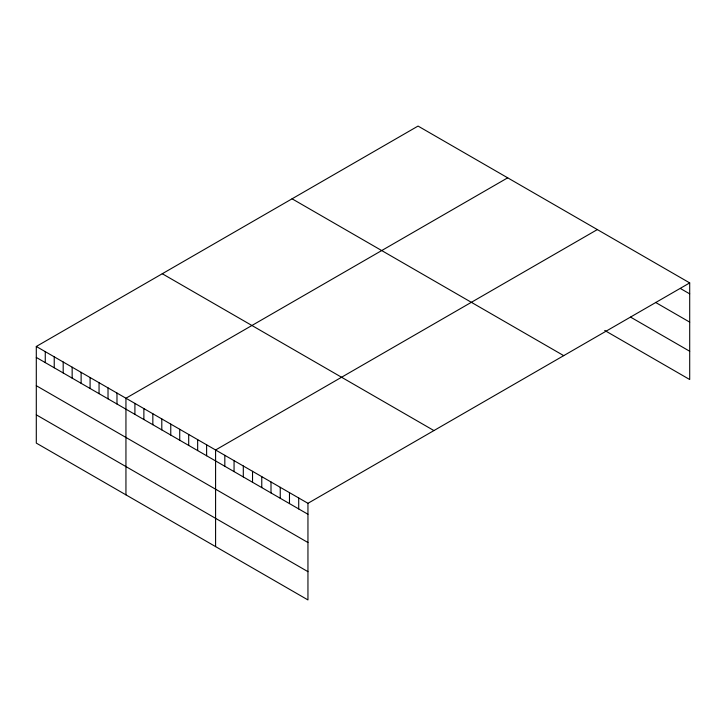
<?xml version="1.0" encoding="UTF-8"?>
<svg xmlns="http://www.w3.org/2000/svg" width="726" height="726" viewBox="0 0 726 726"><rect width="100%" height="100%" fill="white"/><g stroke="black" fill="none" stroke-linecap="round" stroke-linejoin="round"><path stroke-width="1.09" d="M689.7 282.904L307.951 503.309L307.951 599.93L36.3 443.096L36.3 346.474L418.049 126.07L689.7 282.904L689.7 379.526L604.731 330.466M507.692 177.825L125.943 398.229L125.943 494.851M597.344 229.579L215.586 449.984L215.586 546.605M680.462 288.531L689.7 293.858M655.524 302.397L689.7 322.126M630.585 317.126L689.7 351.257M292.07 198.806L563.721 355.64M162.279 273.738L433.93 430.572M36.3 346.474L307.951 503.309M36.3 357.428L307.951 514.262M36.3 385.697L307.951 542.531M36.3 414.827L307.951 571.661M298.713 497.982L298.713 508.935M289.474 492.645L289.474 503.599M280.245 487.309L280.245 498.263M271.007 481.982L271.007 492.936M261.768 476.646L261.768 487.6M252.53 471.319L252.53 482.273M243.301 465.983L243.301 476.937M234.062 460.647L234.062 471.601M224.824 455.32L224.824 466.273M206.62 444.811L206.62 455.765M197.663 439.638L197.663 450.592M188.696 434.457L188.696 445.41M179.73 429.284L179.73 440.237M170.764 424.111L170.764 435.065M161.798 418.929L161.798 429.883M152.841 413.756L152.841 424.71M143.875 408.584L143.875 419.537M134.909 403.402L134.909 414.355M116.977 393.056L116.977 404.01M108.02 387.875L108.02 398.828M99.054 382.702L99.054 393.655M90.088 377.529L90.088 388.483M81.121 372.356L81.121 383.31M72.155 367.175L72.155 378.128M63.189 362.002L63.189 372.955M54.232 356.829L54.232 367.783M45.266 351.647L45.266 362.601"/></g></svg>
